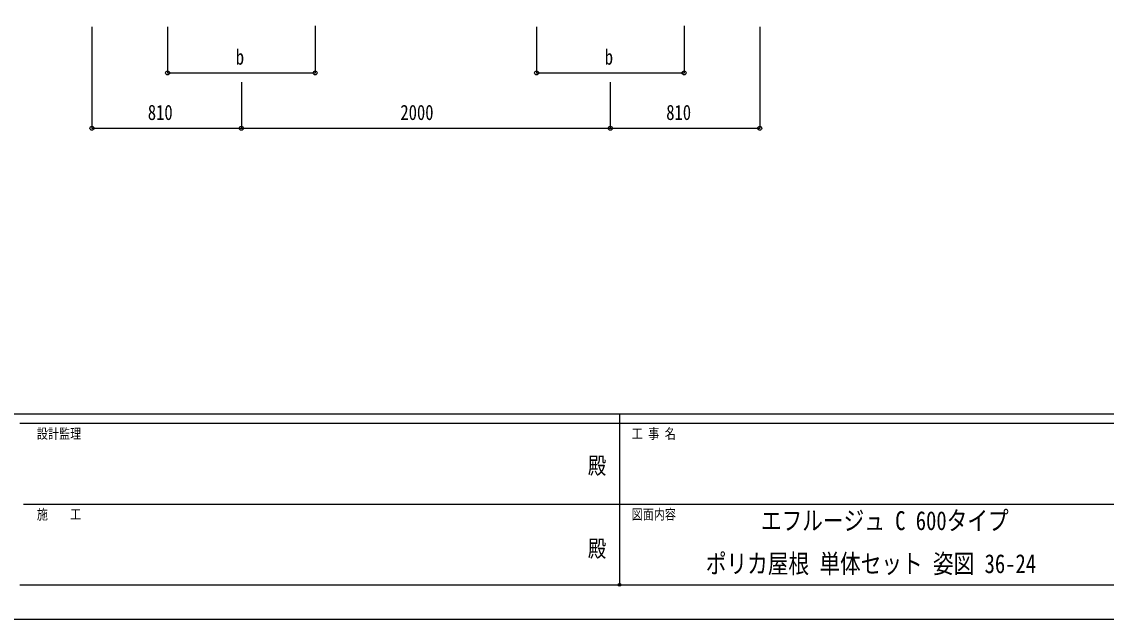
# Model space of a CAD drawing. Units: millimetres, scale not verified. Extents: x -10512 to 10512, y -7425 to 7425.
# Drawn here: x -3253 to 2626, y -7425 to -4185 of the extents above; entities that cross this region are included whole.
import ezdxf
from ezdxf.enums import TextEntityAlignment as Align

# ---------------------------------------------------------------- set-up
doc = ezdxf.new("R2010")
doc.units = ezdxf.units.MM
doc.header["$LTSCALE"] = 30
doc.header["$PDMODE"] = 32
doc.header["$PDSIZE"] = 15
for name, color, linetype in [('0-2_USER1', 3, 'Continuous'), ('0-6_YKK_D', 6, 'Continuous'), ('0-7_YKK_ZWAK', 7, 'Continuous')]:
    doc.layers.add(name, color=color, linetype=linetype)
doc.styles.add('ＭＳ ゴシック', font='')
doc.styles.get('ＭＳ ゴシック').set_extended_font_data('MS Gothic')

msp = doc.modelspace()

# ---------------------------------------------------------------- linework, layer by layer
at = {"layer": '0-6_YKK_D'}
for p, q in [((-2872.45, -4212.5), (-2872.45, -4763.5)), ((-2462.45, -4212.52), (-2462.45, -4463.5)), ((-1662.45, -4206.96), (-1662.45, -4463.5)), ((-462.45, -4212.52), (-462.45, -4463.5)), ((337.55, -4206.96), (337.55, -4463.5)), ((747.55, -4212.5), (747.55, -4763.5)), ((-2462.45, -4462.5), (-1662.45, -4462.5)), ((-462.45, -4462.5), (337.55, -4462.5)), ((-2062.45, -4513.5), (-2062.45, -4763.5)), ((-2062.45, -4513.5), (-2062.45, -4763.5)), ((-62.45, -4513.5), (-62.45, -4763.5)), ((-62.45, -4513.5), (-62.45, -4763.5)), ((-2872.45, -4762.5), (-2062.45, -4762.5)), ((-2062.45, -4762.5), (-62.45, -4762.5)), ((-62.45, -4762.5), (747.55, -4762.5))]:
    msp.add_line(p, q, dxfattribs=at)
for centre in [(-2462.45, -4462.5), (-1662.45, -4462.5), (-462.45, -4462.5), (337.55, -4462.5), (-2872.45, -4762.5), (-2062.45, -4762.5), (-2062.45, -4762.5), (-62.45, -4762.5), (-62.45, -4762.5), (747.55, -4762.5)]:
    msp.add_circle(centre, 10.62, dxfattribs=at)
at = {"layer": '0-7_YKK_ZWAK'}
for p, q in [((9737.55, -6312.5), (-9762.45, -6312.5)), ((-12.45, -6312.5), (-12.45, -7237.5)), ((-12.45, -6362.5), (-3262.45, -6362.5)), ((3237.55, -6362.5), (-12.45, -6362.5)), ((-3243.7, -6800), (-12.45, -6800)), ((-12.45, -6800), (3237.55, -6800)), ((-3262.45, -7237.5), (-12.45, -7237.5)), ((-12.45, -7237.5), (3237.55, -7237.5))]:
    msp.add_line(p, q, dxfattribs=at)
msp.add_lwpolyline([(-10512.5, -7425), (10512.5, -7425), (10512.5, 7425), (-10512.5, 7425)], close=True, dxfattribs=at)
msp.add_point((-12.45, -7237.5), dxfattribs=at)

# ---------------------------------------------------------------- texts
at = {"layer": '0-2_USER1', "style": 'ＭＳ ゴシック', "width": 0.8}
for s, p in [('エフルージュ C 600タイプ', (753.83, -6972.08)), ('ポリカ屋根 単体セット 姿図 36-24', (455.17, -7205.42))]:
    msp.add_text(s, height=102.6, dxfattribs=at).set_placement(p, align=Align.BOTTOM_LEFT)
at = {"layer": '0-6_YKK_D', "style": 'ＭＳ ゴシック', "width": 0.8}
for s, p in [('b', (-2092.45, -4442.5)), ('b', (-92.45, -4442.5)), ('810', (-2569.45, -4742.5)), ('2000', (-1200.45, -4742.5)), ('810', (240.55, -4742.5))]:
    msp.add_text(s, height=82.48, dxfattribs=at).set_placement(p, align=Align.BOTTOM_LEFT)
at = {"layer": '0-7_YKK_ZWAK', "style": 'ＭＳ ゴシック', "width": 0.8}
for s, height, p in [('設計監理', 54.99, (-3170.78, -6462.5)), ('工 事 名', 54.99, (53.17, -6462.5)), ('殿', 91.64, (-184.17, -6664.58)), ('施\u3000\u3000工', 54.99, (-3170.78, -6900)), ('図面内容', 54.99, (53.17, -6900)), ('殿', 91.64, (-184.17, -7114.58))]:
    msp.add_text(s, height=height, dxfattribs=at).set_placement(p, align=Align.BOTTOM_LEFT)

doc.saveas('drawing.dxf')
